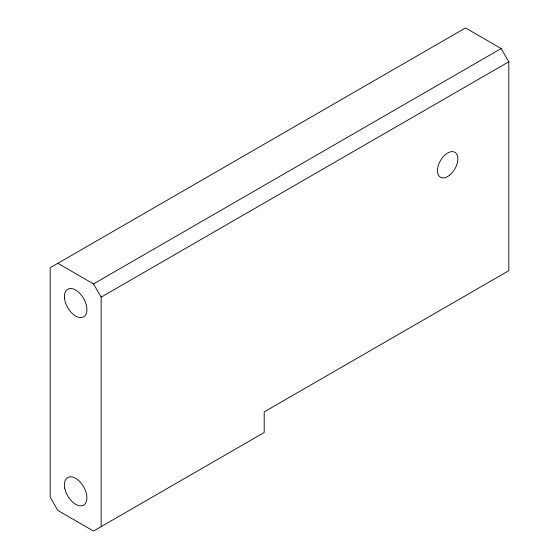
<?xml version="1.0" encoding="UTF-8"?>
<svg xmlns="http://www.w3.org/2000/svg" width="559" height="559" viewBox="0 0 559 559"><rect width="100%" height="100%" fill="white"/><g stroke="black" fill="none" stroke-linecap="round" stroke-linejoin="round"><path stroke-width="0.84" d="M57.829 263.317L93.5 283.909L501.171 48.542L508.816 61.783L508.816 270.675L264.211 411.892L264.211 432.491L93.5 531.05L57.829 510.458L50.184 497.217L50.184 267.733L465.5 27.95L501.171 48.542M101.144 526.634L101.144 297.15L508.816 61.783M93.5 283.909L101.144 297.15M449.618 175.184A14.415 8.322 -60 0 0 455.354 152.593A14.415 8.322 -60 0 0 438.025 166.498A14.415 8.322 -60 0 0 449.618 175.184M64.474 297.94A15.911 9.189 60 0 0 82.285 317.365A15.911 9.189 60 0 0 80.237 293.803A15.911 9.189 60 0 0 64.474 297.94M64.739 488.119A15.911 9.189 60 0 0 83.452 505.203A15.911 9.189 60 0 0 78.805 480.67A15.911 9.189 60 0 0 64.739 488.119"/></g></svg>
